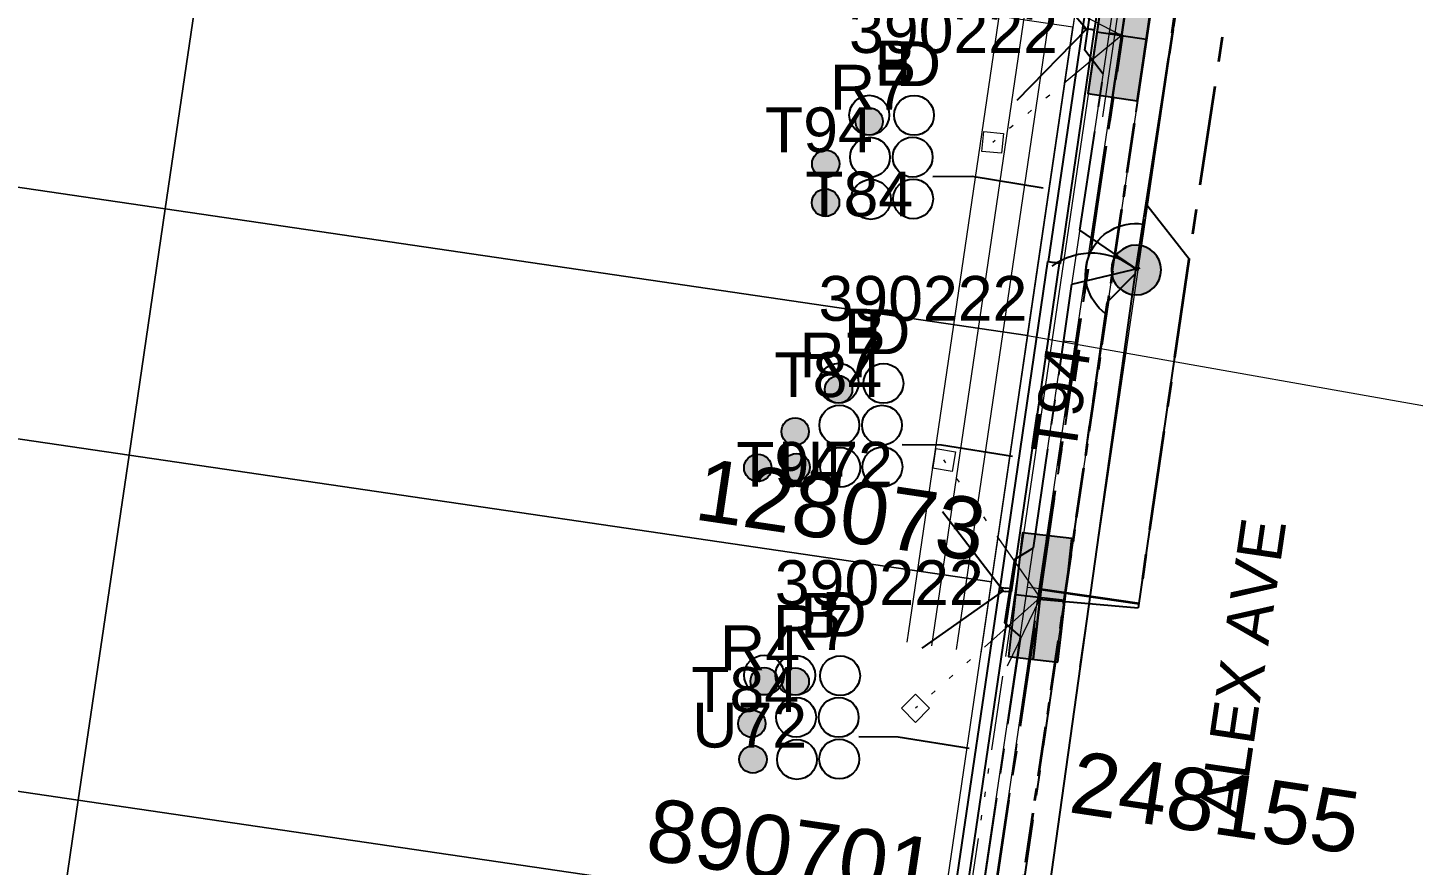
# Model space of a CAD drawing. Header units: metres. Extents: x 302924 to 304532, y 6268290 to 6269135.
# Drawn here: x 304118.2 to 304173.9, y 6268580.1 to 6268613.7 of the extents above; entities that cross this region are included whole.
import ezdxf
from ezdxf.enums import TextEntityAlignment as Align

# ---------------------------------------------------------------- set-up
doc = ezdxf.new("R2010")
doc.units = ezdxf.units.M
for name, pattern in [('Cable Exist OH', [1, 1, 0]), ('Cable Exist UG', [7, 4, -1, 1, -1]), ('PHANTOMX2', [6.6, 3, -0.75, 0.2, -0.75, 0.2, -0.75, 0.2, -0.75])]:
    doc.linetypes.add(name, pattern=pattern)
doc.layers.get('0').update_dxf_attribs({"color": 6})
for name, color, linetype, lineweight in [('_User Miscellaneous1', 30, 'Continuous', 13), ('_User Miscellaneous5', 121, 'Continuous', 13), ('_User_HV_Exist', 1, 'Continuous', 35), ('_User_HV_Final', 1, 'Continuous', 25), ('_User_LV_Exist', 5, 'Continuous', 35), ('Cadastre Roads_SP_EXT', 218, 'Continuous', 15), ('Mains_HV_EXT', 13, 'Continuous', 25), ('Mains_LV_EXT', 163, 'Continuous', 25), ('Mains_SL_EXT', 131, 'Continuous', 25), ('Services_SP_EXT', 42, 'PHANTOMX2', 20)]:
    doc.layers.add(name, color=color, linetype=linetype, lineweight=lineweight)
doc.layers.add('_User Miscellaneous10', color=252, linetype='Continuous', lineweight=13, plot=False, transparency=0.75)
for name, color, linetype in [('Duct_SP_EXT', 30, 'Continuous'), ('Equip_SP_SL_EXT', 7, 'Continuous'), ('SupportsOH_SP_TR_HV_LV_SL_EXT', 7, 'Continuous'), ('SupportsUG_SP_LV_EXT', 7, 'Continuous'), ('SupportsUG_SP_LV_SL_EXT', 7, 'Continuous'), ('Trench_SP_EXT', 7, 'Continuous')]:
    doc.layers.add(name, color=color, linetype=linetype)
doc.styles.add('COLUMN_LABEL', font='arial.ttf', dxfattribs={"height": 2})
doc.styles.add('iecARIAL', font='arial.ttf', dxfattribs={"height": 2})
doc.styles.add('POLE_LABEL', font='arial.ttf', dxfattribs={"height": 2})
doc.styles.add('SL_LABEL', font='arial.ttf', dxfattribs={"height": 2})
doc.styles.get("Standard").update_dxf_attribs({"font": 'arial.ttf'})
doc.linetypes.add('Cable E OH', pattern='A,8,-0.01,["E",Standard,S=1.5,R=30,X=0,Y=-0.9],0', length=8.01)

# ---------------------------------------------------------------- blocks, each defined once
blk = doc.blocks.new('COLUMN_EXT')
blk.add_hatch(color=256).paths.add_polyline_path([(1.5, -1.5), (1.5, 1.5), (-1.5, 1.5), (-1.5, -1.5)])
blk.add_lwpolyline([(1.5, 1.5), (-1.5, 1.5), (-1.5, -1.5), (1.5, -1.5)], close=True)
at = {"flags": 1}
blk.add_attdef('Z', (-1.813, 2.351), '', height=0.2, rotation=180, dxfattribs=at)
at = {"flags": 9}
for tag, p in [('STREETNAME', (-1.813, 1.6)), ('SUBURB', (-1.813, 1.8)), ('NOTES', (-1.813, 2)), ('LOCATION', (-1.813, 1.4)), ('LEGEND', (-1.813, 1.2)), ('COLUMN_TYPE', (-1.813, 0.4)), ('OWNED_BY', (-1.813, 0.6)), ('USAGE', (-1.813, 1)), ('STATE', (-1.813, 0.8))]:
    blk.add_attdef(tag, text='', height=0.2, rotation=180, dxfattribs=at).set_placement(p, align=Align.MIDDLE_LEFT)
for tag, style, p in [('STRUCTURE_PLANT_NUMBER', 'POLE_LABEL', (-1.813, -0.031)), ('STREET_CODE', 'COLUMN_LABEL', (-1.813, 0.2))]:
    blk.add_attdef(tag, text='', height=0.2, rotation=180, dxfattribs=dict(at, style=style)).set_placement(p, align=Align.MIDDLE_LEFT)
at = {"style": 'COLUMN_LABEL', "width": 0.9, "flags": 8}
blk.add_attdef('ASSET_NUM', text='', height=2, rotation=270, dxfattribs=at).set_placement((2, -4), align=Align.MIDDLE_LEFT)
blk = doc.blocks.new('PILLAR_EXT')
blk.add_hatch(color=256).paths.add_polyline_path([(-2.5, 1), (-2.5, -1), (2.5, -1), (2.5, 1)])
for p, q in [((0, 1), (0, -1)), ((-2.5, 0), (2.5, 0))]:
    blk.add_line(p, q)
at = {"ltscale": 10}
blk.add_line((2.5, 0), (-2.5, 0), dxfattribs=at)
blk.add_lwpolyline([(-2.5, -1), (-1.25, -1), (1.25, -1), (2.5, -1), (2.5, 1), (-2.5, 1)], close=True)
at = {"width": 0.9, "flags": 8}
blk.add_attdef('ASSET_NUM', text='', height=2, rotation=90, dxfattribs=at).set_placement((-2, 4), align=Align.MIDDLE_LEFT)
for tag, p, flags in [('OWNED_BY', (0, -0.2), 9), ('STATE', (0, -0.4), 9), ('SUPPORT_TYPE', (0, -0.6), 9), ('USAGE', (0, -0.8), 9), ('LEGEND', (0, -1), 9), ('LOCATION', (0, -1.2), 9), ('STREETNAME', (0, -1.8), 9), ('NOTES', (0, -1.4), 9), ('PARENT', (0, -1.6), 9), ('SUBURB', (0, -2), 1)]:
    blk.add_attdef(tag, p, '', height=0.2, dxfattribs=dict(flags=flags))
blk = doc.blocks.new('DUCT_EXT')
blk.add_circle((0, 0.8), 0.8)
at = {"flags": 1}
blk.add_attdef('Z', (0, 0), '', height=0.2, dxfattribs=at)
at = {"flags": 9}
for tag, p in [('DUCT_CODE', (0, 0)), ('XSECT_TYPE', (0, -0.2)), ('STATE', (0, -0.6)), ('FB_REFERENCE', (0, -0.4)), ('NOTES', (0, -0.8))]:
    blk.add_attdef(tag, text='', height=0.2, dxfattribs=at).set_placement(p, align=Align.MIDDLE_LEFT)
blk = doc.blocks.new('*U499')
at = {"transparency": 33554687, "flags": 9}
for tag, p in [('LRATECODE', (-7.4, 0)), ('LOUTREACHVOCAB', (-7.2, 0)), ('LOUTREACH', (-7, 0)), ('LANTNUMBER', (-6.6, 0)), ('LNEW', (-6.4, 0)), ('LMASTVOCAB', (-6.2, 0)), ('LMAST', (-6, 0)), ('LLAMPVOCAB', (-5.8, 0)), ('LLAMP', (-5.6, 0)), ('LEXIST', (-5.4, 0)), ('LCHARGE3PERCENT', (-5.2, 0)), ('LCHARGE3', (-5, 0)), ('LCHARGE2PERCENT', (-4.8, 0)), ('LCHARGE2', (-4.6, 0)), ('LCHARGE1PERCENT', (-4.4, 0)), ('LCHARGE1', (-4.2, 0)), ('LCATEGORY', (-4, 0)), ('LBRACKETVOCAB', (-3.8, 0)), ('LBRACKET', (-3.6, 0)), ('LKINGHEIGHT', (-3.4, 0)), ('CREPLACE', (-3.2, 0)), ('CREMOVE', (-3, 0)), ('CNUMBER', (-2.8, 0)), ('CNEW', (-2.6, 0)), ('CEXIST', (-2.4, 0)), ('USAGE', (-2.2, 0)), ('STATE', (-2, 0)), ('OWNED_BY', (-1.8, 0)), ('ORIENTATION', (-1.6, 0)), ('OPERATING_VOLTAGE', (-1.4, 0)), ('NO_PHASES', (-1.2, 0)), ('LANTERN_TYPE', (-1, 0)), ('LANTERN_PURPOSE', (-0.8, 0)), ('CONTROL_TYPE', (-0.6, 0)), ('CONSTRUCTED_VOLTAGE', (-0.4, 0))]:
    blk.add_attdef(tag, text='', height=0.001, rotation=270, dxfattribs=at).set_placement(p, align=Align.MIDDLE_LEFT)
at = {"transparency": 33554687, "style": 'SL_LABEL', "flags": 9}
blk.add_attdef('STREET_CODE', text='', height=0.001, rotation=270, dxfattribs=at).set_placement((0.001, 0), align=Align.MIDDLE_LEFT)
at = {"transparency": 33554687, "flags": 1}
blk.add_attdef('Z', (0, 0), '', height=0.001, rotation=270, dxfattribs=at)
at = {"transparency": 33554687, "width": 0.9}
blk.add_attdef('LNUMBER', text='', height=1, rotation=352.2543, dxfattribs=at).set_placement((6.801, -1.934), align=Align.MIDDLE_LEFT)
at = {"transparency": 33554687, "flags": 9}
for tag, p in [('LREMOVE', (0, -7.6)), ('LREPLACE', (0, -7.8)), ('LTYPE', (0, -8)), ('LTYPEVOCAB', (0, -8.2)), ('LEGEND', (0, -8.4)), ('SUBURB', (0, -8.6)), ('STREETNAME', (0, -8.8)), ('LOCATION', (0, -9)), ('NOTES', (0, -9.2)), ('MAINTAINED_BY', (0, -9.863))]:
    blk.add_attdef(tag, text='', height=0.001, dxfattribs=at).set_placement(p, align=Align.MIDDLE_LEFT)
blk.add_attdef('OPERATED_BY', (0, -9.607), '', height=0.001, dxfattribs=at)
at = {"transparency": 33554687}
blk.add_wipeout([(5.636, -0.767), (4.872, -1.733), (3.736, -2.211), (2.77, -1.447), (2.291, -0.312), (3.055, 0.655), (4.191, 1.133), (5.157, 0.369)], dxfattribs=at)
for p, q in [((4.191, 1.133), (3.964, -0.539)), ((3.055, 0.655), (3.282, 0.356)), ((0, 0), (3.964, -0.539)), ((5.157, 0.369), (4.859, 0.142)), ((3.964, -0.539), (3.736, -2.211)), ((3.964, -0.539), (5.636, -0.767)), ((2.77, -1.447), (3.068, -1.22)), ((4.872, -1.733), (4.645, -1.435))]:
    blk.add_line(p, q, dxfattribs=at)
blk.add_circle((3.964, -0.539), 1.125, dxfattribs=at)
blk = doc.blocks.new('CCP_EXT')
at = {"flags": 9}
for tag, p in [('OWNED_BY', (0, -1)), ('USAGE', (0, -1.2)), ('LEGEND', (0, -1.4)), ('LIFE_SUPPORT', (0, -1.6)), ('STATE', (0, -1.8)), ('NOTES', (0, -2))]:
    blk.add_attdef(tag, text='', height=0.2, dxfattribs=at).set_placement(p, align=Align.MIDDLE_LEFT)
at = {"transparency": 33554687}
blk.add_wipeout([(0, 0.566), (0.566, 0), (0, -0.566), (-0.566, 0)], dxfattribs=at)
blk.add_lwpolyline([(-0.566, 0), (0, 0.566), (0.566, 0), (0, -0.566), (-0.566, 0)])
at = {"flags": 1}
blk.add_attdef('Z', (0, 0), '', height=0.2, dxfattribs=at)
at = {"flags": 9}
for tag, p in [('CCP_TYPE', (0, 0)), ('OPERATING_VOLTAGE', (0, -0.6)), ('CONSTRUCTED_VOLTAGE', (0, -0.2)), ('NO_PHASES', (0, -0.4)), ('ORIENTATION', (0, -0.8))]:
    blk.add_attdef(tag, text='', height=0.2, dxfattribs=at).set_placement(p, align=Align.MIDDLE_LEFT)
blk = doc.blocks.new('POLE_EXT')
blk.add_hatch(color=256).paths.add_polyline_path([(-1, 0, 1), (1, 0, 1)])
blk.add_lwpolyline([(-1, 0, 1), (1, 0, 1)], format="xyb", close=True)
at = {"flags": 8}
blk.add_attdef('pNumber', text='', height=2, dxfattribs=at).set_placement((2.5, 2.5), align=Align.MIDDLE_CENTER)
at = {"style": 'POLE_LABEL', "flags": 9}
for tag, p in [('STRUCTURE_PLANT_NUMBER', (1.355, 0.028)), ('STREET_CODE', (1.355, -0.2))]:
    blk.add_attdef(tag, text='', height=0.2, dxfattribs=at).set_placement(p, align=Align.MIDDLE_LEFT)
at = {"flags": 9}
for tag, p in [('OWNED_BY', (1.355, -0.4)), ('PARENT', (1.355, -0.6)), ('SPECIAL_USE', (1.355, -0.8)), ('STATE', (1.355, -1)), ('USAGE', (1.355, -1.2)), ('cLV', (1.355, -1.4)), ('hDepth', (1.355, -1.6)), ('cHV', (1.355, -2)), ('hDia', (1.355, -1.8)), ('LBRACKET', (1.355, -2.2)), ('LExisting', (1.355, -2.4)), ('LANTNUMBER', (1.355, -2.6)), ('LOther', (1.355, -2.8)), ('cLinedev', (1.355, -3.4)), ('LRemove', (1.355, -3)), ('LEGEND', (1.355, -3.2)), ('pExisting', (1.355, -3.8)), ('LOCATION', (1.355, -3.6)), ('pFooting', (1.355, -4.4)), ('PFNUMBER', (1.355, -4)), ('NEWPFNUMBER', (1.355, -4.2)), ('pNew', (1.355, -4.6)), ('pRelocate', (1.355, -5)), ('pRemove', (1.355, -5.2)), ('pReplace', (1.355, -5.4)), ('pStay', (1.355, -5.6)), ('cspan', (1.355, -6)), ('STREETNAME', (1.355, -6.2)), ('pType', (1.355, -5.8)), ('SUBURB', (1.355, -6.4)), ('NOTES', (1.355, -6.6)), ('OPERATED_BY', (1.355, -7.014)), ('MAINTAINED_BY', (1.355, -6.814))]:
    blk.add_attdef(tag, text='', height=0.2, dxfattribs=at).set_placement(p, align=Align.MIDDLE_LEFT)
at = {"flags": 1}
blk.add_attdef('Z', (1.355, -7.328), '', height=0.2, dxfattribs=at)
blk = doc.blocks.new('CABLE_LARGE_EXT')
h = blk.add_hatch(color=256)
edge = h.paths.add_edge_path()
edge.add_arc((0, 0.55), 0.55, 0, 360)
blk.add_circle((0, 0.55), 0.55)
at = {"flags": 1}
blk.add_attdef('Z', (0, 0), '', height=0.2, dxfattribs=at)
at = {"flags": 9}
for tag, p in [('COND_CODE', (0, 0)), ('XSECT_SIZE', (0, -0.6)), ('STATE', (0, -0.4)), ('FB_REFERENCE', (0, -0.2)), ('NOTES', (0, -0.8))]:
    blk.add_attdef(tag, text='', height=0.2, dxfattribs=at).set_placement(p, align=Align.MIDDLE_LEFT)

msp = doc.modelspace()

# ---------------------------------------------------------------- linework, layer by layer
at = {"layer": '_User Miscellaneous1', "transparency": 33554687}
for p, q in [((304161.6787, 6268613.551), (304170.7807, 6268675.6962)), ((304162.1536, 6268613.4814), (304171.2556, 6268675.6259)), ((304159.8325, 6268601.1771), (304161.6788, 6268613.5516)), ((304160.3072, 6268601.1063), (304162.1535, 6268613.4808)), ((304161.6787, 6268613.551), (304161.9162, 6268613.5162)), ((304161.6788, 6268613.5516), (304161.9162, 6268613.5162)), ((304162.1535, 6268613.4808), (304161.9162, 6268613.5162)), ((304162.1536, 6268613.4814), (304161.9162, 6268613.5162)), ((304158.3784, 6268591.282), (304159.8324, 6268601.1766)), ((304158.8533, 6268591.2122), (304160.3073, 6268601.1068)), ((304159.8324, 6268601.1766), (304160.0699, 6268601.1417)), ((304159.8325, 6268601.1771), (304160.0699, 6268601.1417)), ((304160.3072, 6268601.1063), (304160.0699, 6268601.1417)), ((304160.3073, 6268601.1068), (304160.0699, 6268601.1417)), ((304156.3067, 6268577.1847), (304158.3784, 6268591.282)), ((304156.7816, 6268577.1149), (304158.8533, 6268591.2122)), ((304158.3784, 6268591.282), (304158.6158, 6268591.2471)), ((304158.3784, 6268591.282), (304158.6158, 6268591.2471)), ((304158.8533, 6268591.2122), (304158.6158, 6268591.2471)), ((304158.8533, 6268591.2122), (304158.6158, 6268591.2471))]:
    msp.add_line(p, q, dxfattribs=at)
at = {"layer": '_User Miscellaneous10', "transparency": 33554523, "flags": 128}
for points in [[(304182.2855, 6268743.3261), (304159.4826, 6268588.2192)], [(304183.2748, 6268743.1806), (304160.4732, 6268588.0823)], [(304181.2961, 6268743.4715), (304161.6925, 6268610.1269)]]:
    msp.add_lwpolyline(points, dxfattribs=at)
at = {"layer": '_User Miscellaneous10', "color": 4, "transparency": 33554523, "flags": 128}
msp.add_lwpolyline([(304180.9993, 6268743.5152), (304161.3957, 6268610.1705)], dxfattribs=at)
at = {"layer": '_User Miscellaneous5', "linetype": 'Continuous', "transparency": 33554597}
for points in [[(304125.5759, 6268618.8555), (304090.9449, 6268623.9443), (304089.1262, 6268611.5658), (304123.7571, 6268606.478), (304125.5759, 6268618.8555)], [(304160.206, 6268613.7674), (304125.5759, 6268618.8555), (304123.7571, 6268606.478), (304158.3872, 6268601.389), (304160.206, 6268613.7674)], [(304123.7571, 6268606.478), (304089.1262, 6268611.5658), (304087.6723, 6268601.6722), (304122.3032, 6268596.5833), (304123.7571, 6268606.478)], [(304158.3872, 6268601.389), (304123.7571, 6268606.478), (304122.3032, 6268596.5833), (304156.9332, 6268591.4944), (304158.3872, 6268601.389)], [(304122.3032, 6268596.5833), (304087.6723, 6268601.6722), (304085.6369, 6268587.8194), (304120.2677, 6268582.7305), (304122.3032, 6268596.5833)], [(304156.9332, 6268591.4944), (304122.3032, 6268596.5833), (304120.2677, 6268582.7305), (304154.8977, 6268577.6425), (304156.9332, 6268591.4944)], [(304120.2677, 6268582.7305), (304085.6369, 6268587.8194), (304083.8196, 6268575.4519), (304118.4497, 6268570.3629), (304120.2677, 6268582.7305)], [(304154.8977, 6268577.6425), (304120.2677, 6268582.7305), (304118.4497, 6268570.3629), (304153.0804, 6268565.274), (304154.8977, 6268577.6425)]]:
    msp.add_lwpolyline(points, close=True, dxfattribs=at)
at = {"layer": '_User_LV_Exist', "color": 3, "linetype": 'Cable Exist UG', "transparency": 33554687, "flags": 128}
for points in [[(304158.9119, 6268591.2036), (304162.8694, 6268590.622), (304162.8694, 6268590.622), (304164.8781, 6268604.4546), (304167.9958, 6268625.3253), (304164.0395, 6268625.9152), (304164.0395, 6268625.9152), (304165.069, 6268632.9267)], [(304158.9119, 6268591.2036), (304162.2006, 6268613.434)]]:
    msp.add_lwpolyline(points, dxfattribs=at)
at = {"layer": 'Cadastre Roads_SP_EXT', "linetype": 'Continuous'}
msp.add_lwpolyline([(304182.109, 6268624.5969), (304183.9264, 6268636.9644), (304185.743, 6268649.3318), (304187.5596, 6268661.6993), (304189.0128, 6268671.5939), (304190.8294, 6268683.9614), (304192.646, 6268696.3289), (304194.4625, 6268708.6973), (304196.5833, 6268723.1427), (304198.6902, 6268737.4903), (304204.6923, 6268778.2699), (304184.0359, 6268776.041), (304178.802, 6268740.4099), (304171.7932, 6268692.6976), (304169.4987, 6268677.0791), (304160.206, 6268613.7674), (304158.3872, 6268601.389), (304178.184, 6268597.8817), (304182.109, 6268624.5969)], close=True, dxfattribs=at)
at = {"layer": 'Duct_SP_EXT'}
for p, q in [((304160.6056, 6268613.7291), (304170.4104, 6268675.7992)), ((304161.0797, 6268613.6542), (304170.885, 6268675.7269)), ((304159.2343, 6268604.3537), (304160.6052, 6268613.7264)), ((304159.7093, 6268604.2843), (304161.0801, 6268613.657)), ((304160.6052, 6268613.7264), (304160.8426, 6268613.6917)), ((304160.6056, 6268613.7291), (304160.8426, 6268613.6917)), ((304161.0801, 6268613.657), (304160.8426, 6268613.6917)), ((304161.0797, 6268613.6542), (304160.8426, 6268613.6917)), ((304157.2703, 6268591.1449), (304159.2007, 6268604.3541)), ((304157.7453, 6268591.0755), (304159.6757, 6268604.2847)), ((304159.2007, 6268604.3541), (304159.4382, 6268604.3194)), ((304159.2343, 6268604.3537), (304159.4718, 6268604.319)), ((304159.6757, 6268604.2847), (304159.4382, 6268604.3194)), ((304159.7093, 6268604.2843), (304159.4718, 6268604.319)), ((304157.2734, 6268591.279), (304157.5108, 6268591.2441)), ((304157.7483, 6268591.2091), (304157.5108, 6268591.2441)), ((304157.2703, 6268591.1449), (304157.5078, 6268591.1102)), ((304157.7453, 6268591.0755), (304157.5078, 6268591.1102))]:
    msp.add_line(p, q, dxfattribs=at)
for points in [[(304154.5853, 6268607.7774), (304156.1668, 6268607.782), (304159.0109, 6268607.323)], [(304153.3527, 6268597.0096), (304154.9309, 6268597.0022), (304157.7765, 6268596.5468)], [(304151.6153, 6268585.2763), (304153.1944, 6268585.2693), (304156.0373, 6268584.807)]]:
    msp.add_lwpolyline(points, dxfattribs=at)
at = {"layer": 'Mains_HV_EXT', "linetype": 'Cable E OH'}
msp.add_lwpolyline([(304162.744, 6268604.1058), (304175.078, 6268683.897)], dxfattribs=at)
at = {"layer": 'Mains_HV_EXT', "linetype": 'Continuous'}
msp.add_lwpolyline([(304161.5135, 6268602.2632, -0.7728947), (304163.0184, 6268605.8649)], format="xyb", dxfattribs=at)
at = {"layer": 'Mains_LV_EXT', "linetype": 'Cable Exist UG'}
for points in [[(304158.8479, 6268590.7985), (304162.8477, 6268590.4547), (304162.8477, 6268590.4547), (304164.8781, 6268604.4546), (304163.1778, 6268606.6192), (304164.2392, 6268613.9203), (304164.3875, 6268614.9258), (304162.5263, 6268616.0786), (304162.5263, 6268616.0786), (304171.9935, 6268676.6389), (304173.0079, 6268683.5618), (304175.1087, 6268683.8926)], [(304158.8933, 6268590.8694), (304162.2006, 6268613.434)]]:
    msp.add_lwpolyline(points, dxfattribs=at)
at = {"layer": 'Mains_SL_EXT', "linetype": 'Cable Exist UG'}
msp.add_lwpolyline([(304162.8534, 6268603.9925), (304160.4881, 6268605.6236), (304160.4881, 6268605.6236), (304161.4293, 6268611.8812), (304160.6852, 6268612.8518), (304160.9386, 6268614.6124), (304161.9214, 6268615.4308), (304165.4757, 6268638.1729)], dxfattribs=at)
at = {"layer": 'Services_SP_EXT'}
msp.add_lwpolyline([(304162.1626, 6268613.4356), (304157.2734, 6268615.9676)], dxfattribs=at)
at = {"layer": 'Trench_SP_EXT', "linetype": 'Cable Exist UG'}
for points in [[(304160.73, 6268613.72), (304158.3126, 6268616.5362)], [(304160.7607, 6268613.6892), (304157.5306, 6268610.3904)], [(304157.4092, 6268591.1365), (304154.6587, 6268594.7182)], [(304157.4092, 6268591.1365), (304153.5149, 6268588.3893)]]:
    msp.add_lwpolyline(points, dxfattribs=at)
msp.add_lwpolyline([(304159.366, 6268604.168, -0.3517898), (304162.7528, 6268604.0183)], format="xyb", dxfattribs=at)

# ---------------------------------------------------------------- block references
at = {"layer": 'Duct_SP_EXT'}
for name, p in [('DUCT_EXT', (304152.0276, 6268609.434)), ('DUCT_EXT', (304153.8288, 6268609.43)), ('CABLE_LARGE_EXT', (304152.0276, 6268609.434)), ('DUCT_EXT', (304152.0599, 6268607.7459)), ('CABLE_LARGE_EXT', (304150.281, 6268607.7327)), ('CABLE_LARGE_EXT', (304150.2764, 6268606.1717)), ('DUCT_EXT', (304150.7988, 6268598.6718)), ('DUCT_EXT', (304152.5985, 6268598.6631)), ('CABLE_LARGE_EXT', (304150.7988, 6268598.6717)), ('DUCT_EXT', (304150.8291, 6268596.9859)), ('CABLE_LARGE_EXT', (304149.0525, 6268596.9776)), ('CABLE_LARGE_EXT', (304147.5514, 6268595.5201)), ('CABLE_LARGE_EXT', (304149.098, 6268595.5437)), ('DUCT_EXT', (304147.8075, 6268586.9502)), ('DUCT_EXT', (304149.0598, 6268586.9396)), ('DUCT_EXT', (304150.8592, 6268586.9237)), ('CABLE_LARGE_EXT', (304147.8076, 6268586.9502)), ('CABLE_LARGE_EXT', (304149.0598, 6268586.9396)), ('DUCT_EXT', (304149.0917, 6268585.2547)), ('CABLE_LARGE_EXT', (304147.3152, 6268585.249)), ('CABLE_LARGE_EXT', (304147.3607, 6268583.8141))]:
    msp.add_blockref(name, p, dxfattribs=at)
for p, rotation in [((304153.7718, 6268607.749), 359.9395987049994), ((304152.0963, 6268606.0514), 0.03922289797733924), ((304153.7929, 6268606.0722), 0.03922289797733924), ((304152.539, 6268596.9837), 359.9395987049994), ((304150.8642, 6268595.2913), 0.03922289797733924), ((304152.5597, 6268595.3082), 0.03922289797733924), ((304150.8016, 6268585.2492), 359.9395987049994), ((304149.1274, 6268583.5611), 0.03922289797733924), ((304150.8233, 6268583.5772), 0.03922289797733924)]:
    msp.add_blockref('DUCT_EXT', p, dxfattribs=dict(at, rotation=rotation))
at = {"layer": 'SupportsOH_SP_TR_HV_LV_SL_EXT'}
msp.add_blockref('POLE_EXT', (304162.7528, 6268604.0183), dxfattribs=at)
at = {"layer": 'SupportsUG_SP_LV_EXT'}
ref = msp.add_blockref('PILLAR_EXT', (304162.1626, 6268613.4355), dxfattribs=dict(at, rotation=81.6738883782148))
ref.add_attrib('ASSET_NUM', '128073A', dxfattribs={"height": 2.5, "rotation": 351.83424, "style": 'iecARIAL'}).set_placement((304160.0285, 6268615.7289), align=Align.MIDDLE_RIGHT)
ref = msp.add_blockref('PILLAR_EXT', (304158.8933, 6268590.8694), dxfattribs=dict(at, rotation=83.48220460576935))
ref.add_attrib('ASSET_NUM', '128073', dxfattribs={"layer": '0', "height": 2.5, "rotation": 351.57412, "style": 'iecARIAL'}).set_placement((304156.6571, 6268593.5387), align=Align.MIDDLE_RIGHT)
at = {"layer": 'SupportsUG_SP_LV_SL_EXT'}
ref = msp.add_blockref('COLUMN_EXT', (304156.8442, 6268577.1303), dxfattribs=dict(at, rotation=172.2557171750167))
ref.add_attrib('ASSET_NUM', '890701', dxfattribs={"layer": '0', "height": 2.5, "rotation": 351.57526, "style": 'COLUMN_LABEL'}).set_placement((304154.8637, 6268581.1263), align=Align.TOP_RIGHT)

# ---------------------------------------------------------------- texts
at = {"layer": 'Duct_SP_EXT'}
for s, p in [('390222', (304151.2177, 6268612.7329)), ('B', (304152.2436, 6268611.4263)), ('D', (304153.0955, 6268611.4014)), ('R7', (304150.454, 6268610.4602)), ('T94', (304147.8408, 6268608.748)), ('T84', (304149.46, 6268606.171)), ('390222', (304149.9914, 6268601.9775)), ('B', (304151.0155, 6268600.6625)), ('D', (304151.8675, 6268600.638)), ('R7', (304149.2241, 6268599.7011)), ('T84', (304148.218, 6268598.9119)), ('T94', (304146.6841, 6268595.31)), ('U72', (304148.3692, 6268595.3169)), ('390222', (304148.2364, 6268590.5632)), ('B', (304149.2599, 6268589.2502)), ('D', (304150.1119, 6268589.2861)), ('R7', (304148.1542, 6268588.7596)), ('R4', (304146.0357, 6268587.9457)), ('T84', (304144.8774, 6268586.2715)), ('U72', (304144.9232, 6268584.8379))]:
    msp.add_text(s, height=1.8, dxfattribs=at).set_placement(p)
at = {"layer": 'Mains_LV_EXT'}
msp.add_text('T94', height=1.8, rotation=81.67435, dxfattribs=at).set_placement((304160.2959, 6268596.5303))

# ---------------------------------------------------------------- next in the draw order: block references
at = {"layer": 'Equip_SP_SL_EXT'}
ref = msp.add_blockref('*U499', (304156.8443, 6268577.1303), dxfattribs=at)
ref.add_attrib('ASSET_NUM', '248155', dxfattribs={"layer": '0', "height": 2.5, "rotation": 351.57526, "style": 'iecARIAL'}).set_placement((304171.6958, 6268581.7784), align=Align.MIDDLE_RIGHT)
at = {"layer": 'Services_SP_EXT'}
for p, rotation in [((304156.986, 6268609.1398), 39.67388825761763), ((304155.0304, 6268596.3876), 305.4822045685963)]:
    msp.add_blockref('CCP_EXT', p, dxfattribs=dict(at, rotation=rotation))
msp.add_blockref('CCP_EXT', (304153.8888, 6268586.4154), dxfattribs=at)

# ---------------------------------------------------------------- next in the draw order: linework, layer by layer
at = {"layer": '_User Miscellaneous10', "transparency": 33554523, "flags": 128}
for points in [[(304176.3493, 6268744.1988), (304153.5426, 6268589.0662)], [(304177.3386, 6268744.0533), (304154.532, 6268588.9208)], [(304178.328, 6268743.9079), (304155.5213, 6268588.7753)], [(304179.3174, 6268743.7624), (304156.5107, 6268588.6299)], [(304180.3067, 6268743.617), (304157.5013, 6268588.493)]]:
    msp.add_lwpolyline(points, dxfattribs=at)
at = {"layer": '_User_HV_Exist', "linetype": 'Cable Exist UG', "ltscale": 0.5, "flags": 128}
msp.add_lwpolyline([(304162.6706, 6268609.9043), (304162.6706, 6268609.9043), (304162.6706, 6268609.9043), (304155.0451, 6268558.011), (304153.6098, 6268548.2416)], dxfattribs=at)
at = {"layer": '_User_HV_Final', "linetype": 'Cable Exist UG', "flags": 128}
msp.add_lwpolyline([(304110.6986, 6268692.3683), (304173.4537, 6268683.1572), (304162.6706, 6268609.9043)], dxfattribs=at)
at = {"layer": '_User_LV_Exist', "color": 3, "linetype": 'Cable Exist UG', "transparency": 33554687, "flags": 128}
msp.add_lwpolyline([(304156.1135, 6268571.8419), (304156.5143, 6268575.1514), (304156.5143, 6268575.1514), (304157.0855, 6268579.0486), (304157.0855, 6268579.0486), (304158.9119, 6268591.2036)], dxfattribs=at)
at = {"layer": 'Duct_SP_EXT'}
for p, q in [((304155.2409, 6268577.4838), (304157.2734, 6268591.279)), ((304155.7157, 6268577.4139), (304157.7483, 6268591.2091))]:
    msp.add_line(p, q, dxfattribs=at)
at = {"layer": 'Mains_HV_EXT', "linetype": 'Cable Exist OH'}
msp.add_lwpolyline([(304162.753, 6268603.9843), (304175.078, 6268683.897), (303858.683, 6268730.285), (303730.206, 6268737.224), (303398.363, 6268749.896), (303293.62, 6268754.956), (302924.415, 6268770.403)], dxfattribs=at)
at = {"layer": 'Mains_HV_EXT', "linetype": 'Cable E OH'}
msp.add_lwpolyline([(304150.944, 6268519.5441), (304162.7439, 6268604.1058)], dxfattribs=at)
at = {"layer": 'Mains_HV_EXT', "linetype": 'Cable Exist UG'}
msp.add_lwpolyline([(304162.6898, 6268603.8559), (304161.5765, 6268602.7164), (304161.5765, 6268602.7164), (304155.1576, 6268557.9944), (304154.9361, 6268556.6873)], dxfattribs=at)
at = {"layer": 'Mains_LV_EXT', "linetype": 'Cable Exist UG'}
msp.add_lwpolyline([(304152.9088, 6268550.0209), (304153.7848, 6268552.6138), (304153.7848, 6268552.6138), (304156.5143, 6268575.1514), (304158.2648, 6268575.6252), (304158.6741, 6268578.2717), (304157.0855, 6268579.0486), (304158.8283, 6268590.8381)], dxfattribs=at)
at = {"layer": 'Mains_SL_EXT', "linetype": 'Cable Exist UG'}
msp.add_lwpolyline([(304156.9074, 6268577.1179), (304156.5669, 6268578.8522), (304156.5669, 6268578.8522), (304158.1237, 6268589.2821), (304157.4788, 6268589.8526), (304157.876, 6268592.4056), (304158.632, 6268592.8629), (304160.1678, 6268603.4549), (304162.908, 6268604.1017)], dxfattribs=at)
at = {"layer": 'Services_SP_EXT'}
for points in [[(304162.1626, 6268613.4356), (304156.986, 6268609.1399)], [(304158.8934, 6268590.8694), (304155.0305, 6268596.3876)], [(304158.8755, 6268590.808), (304157.3764, 6268587.7082), (304157.3764, 6268587.7082), (304155.8318, 6268577.356), (304151.6185, 6268572.9351)], [(304158.8934, 6268590.8694), (304153.8889, 6268586.4154)]]:
    msp.add_lwpolyline(points, dxfattribs=at)

# ---------------------------------------------------------------- next in the draw order: texts
at = {"layer": '_User_LV_Exist', "transparency": 33554687}
msp.add_text('ALEX AVE', height=1.8, rotation=81.61038, dxfattribs=at).set_placement((304167.0079, 6268581.8452))

doc.saveas('drawing.dxf')
